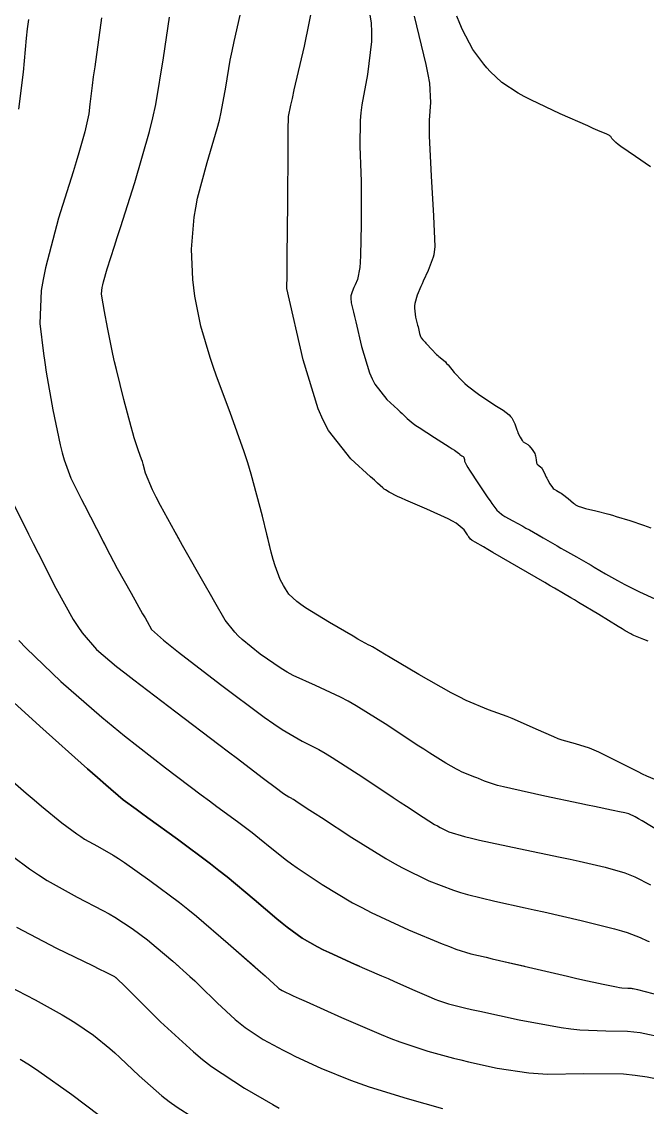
# Model space of a CAD drawing. Header units: metres. Extents: x 837475 to 838479, y 1189012 to 1191015.
# Drawn here: x 838289.4 to 838361.8, y 1189205.3 to 1189330.8 of the extents above; entities that cross this region are included whole.
import ezdxf

# ---------------------------------------------------------------- set-up
doc = ezdxf.new("R2010")
doc.units = ezdxf.units.M
doc.header["$LTSCALE"] = 0.3
doc.layers.add('COTAS 10', color=1, linetype='Continuous')
doc.layers.add('COTAS INT', color=252, linetype='Continuous')

msp = doc.modelspace()

# ---------------------------------------------------------------- linework, layer by layer
at = {"layer": 'COTAS 10'}
for points, elevation in [([(838361.886, 1189259.182), (838361.383, 1189259.382), (838360.969, 1189259.547), (838360.219, 1189259.853), (838360.062, 1189259.927), (838360.023, 1189259.946), (838359.984, 1189259.964), (838359.859, 1189260.025), (838359.219, 1189260.403), (838358.857, 1189260.621), (838358.415, 1189260.888), (838356.149, 1189262.264), (838353.827, 1189263.671), (838353.35, 1189263.959), (838352.944, 1189264.202), (838352.075, 1189264.713), (838351.039, 1189265.308), (838350.527, 1189265.605), (838349.918, 1189265.959), (838346.907, 1189267.713), (838343.914, 1189269.454), (838343.316, 1189269.8), (838342.818, 1189270.086), (838341.856, 1189270.629), (838341.584, 1189270.783), (838341.522, 1189270.824), (838341.465, 1189270.865), (838341.31, 1189271.006), (838341.128, 1189271.251), (838341.054, 1189271.356), (838340.97, 1189271.477), (838340.584, 1189272.052), (838339.649, 1189272.836), (838339.22, 1189273.09), (838338.717, 1189273.359), (838336.283, 1189274.462), (838333.838, 1189275.495), (838333.327, 1189275.719), (838332.889, 1189275.917), (838331.91, 1189276.409), (838331.488, 1189276.681), (838331.401, 1189276.739), (838331.327, 1189276.791), (838331.171, 1189276.915), (838330.558, 1189277.476), (838330.197, 1189277.802), (838329.753, 1189278.203), (838327.458, 1189280.266), (838324.889, 1189283.576), (838324.272, 1189284.762), (838323.696, 1189286.065), (838321.956, 1189291.747), (838320.075, 1189299.983), (838320.074, 1189299.989), (838320.074, 1189299.991), (838320.075, 1189299.996), (838320.078, 1189300.001), (838320.078, 1189300.003), (838320.079, 1189300.004), (838320.082, 1189300.01), (838320.097, 1189301.532), (838320.106, 1189302.488), (838320.116, 1189303.677), (838320.17, 1189309.906), (838320.222, 1189316.149), (838320.231, 1189317.347), (838320.239, 1189318.315), (838320.248, 1189319.896), (838320.53, 1189321.19), (838320.71, 1189321.977), (838320.934, 1189322.949), (838322.111, 1189328.01), (838323.208, 1189333.36)], 1920), ([(838361.886, 1189259.182), (838361.383, 1189259.382), (838360.969, 1189259.547), (838360.219, 1189259.853), (838360.062, 1189259.927), (838360.023, 1189259.946), (838359.984, 1189259.964), (838359.859, 1189260.025), (838359.219, 1189260.403), (838358.857, 1189260.621), (838358.415, 1189260.888), (838356.149, 1189262.264), (838353.827, 1189263.671), (838353.35, 1189263.959), (838352.944, 1189264.202), (838352.075, 1189264.713), (838351.039, 1189265.308), (838350.527, 1189265.605), (838349.918, 1189265.959), (838346.907, 1189267.713), (838343.914, 1189269.454), (838343.316, 1189269.8), (838342.818, 1189270.086), (838341.856, 1189270.629), (838341.584, 1189270.783), (838341.522, 1189270.824), (838341.465, 1189270.865), (838341.31, 1189271.006), (838341.128, 1189271.251), (838341.054, 1189271.356), (838340.97, 1189271.477), (838340.895, 1189271.589)], 1920), ([(838289.053, 1189259.286), (838289.91, 1189258.378), (838293.934, 1189254.539), (838298.677, 1189250.403), (838299.987, 1189249.308), (838301.296, 1189248.235), (838306.015, 1189244.539), (838310.158, 1189241.424), (838311.105, 1189240.718), (838311.965, 1189240.078), (838314.346, 1189238.332), (838316.061, 1189237.056), (838316.501, 1189236.714), (838316.926, 1189236.376), (838318.332, 1189235.197), (838320.02, 1189233.859), (838320.623, 1189233.421), (838321.284, 1189232.954), (838324.161, 1189231.026), (838327.677, 1189228.938), (838328.741, 1189228.37), (838329.845, 1189227.807), (838334.161, 1189225.811), (838338.048, 1189224.186), (838338.882, 1189223.857), (838339.611, 1189223.58), (838341.367, 1189223.017), (838343.119, 1189222.63), (838343.845, 1189222.464), (838344.675, 1189222.272), (838348.541, 1189221.367), (838352.556, 1189220.43), (838353.479, 1189220.218), (838354.32, 1189220.026), (838356.678, 1189219.504), (838358.222, 1189219.197), (838358.55, 1189219.141), (838358.835, 1189219.096), (838359.504, 1189219.04), (838359.913, 1189219.035), (838360.033, 1189219.023), (838360.156, 1189219.006), (838360.627, 1189218.909), (838363.298, 1189218.208)], 1910), ([(838289.053, 1189259.286), (838289.91, 1189258.378), (838293.934, 1189254.539), (838298.677, 1189250.403), (838299.987, 1189249.308), (838301.296, 1189248.235), (838306.015, 1189244.539), (838310.158, 1189241.424), (838311.105, 1189240.718), (838311.965, 1189240.078), (838314.346, 1189238.332), (838316.061, 1189237.056), (838316.501, 1189236.714), (838316.926, 1189236.376), (838318.332, 1189235.197), (838320.02, 1189233.859), (838320.623, 1189233.421), (838321.284, 1189232.954), (838324.161, 1189231.026), (838327.677, 1189228.938), (838328.741, 1189228.37), (838329.845, 1189227.807), (838334.161, 1189225.811), (838338.048, 1189224.186), (838338.882, 1189223.857), (838339.611, 1189223.58), (838341.367, 1189223.017), (838343.119, 1189222.63), (838343.845, 1189222.464), (838344.675, 1189222.272), (838347.595, 1189221.589)], 1910), ([(838287.824, 1189219.307), (838290.947, 1189217.687), (838294.09, 1189215.962), (838294.845, 1189215.515), (838295.551, 1189215.081), (838297.687, 1189213.625), (838299.599, 1189212.07), (838300.165, 1189211.573), (838300.746, 1189211.048), (838302.973, 1189208.912), (838305.623, 1189206.588), (838306.471, 1189205.944), (838307.368, 1189205.3), (838311.02, 1189202.973)], 1900)]:
    msp.add_lwpolyline(points, dxfattribs=dict(at, elevation=elevation))
at = {"layer": 'COTAS INT'}
for points, elevation in [([(838329.128, 1189334.747), (838329.826, 1189330.711), (838329.884, 1189329.621), (838329.884, 1189328.542), (838329.398, 1189324.747), (838328.733, 1189321.212), (838328.621, 1189320.297), (838328.541, 1189319.411), (838328.508, 1189316.441), (838328.639, 1189313.356), (838328.66, 1189312.396), (838328.676, 1189311.391), (838328.68, 1189307.38), (838328.591, 1189303.786), (838328.548, 1189303.044), (838328.497, 1189302.411), (838328.247, 1189301.041), (838327.966, 1189300.422), (838327.895, 1189300.264), (838327.828, 1189300.111), (838327.61, 1189299.607), (838327.478, 1189299.126), (838327.463, 1189298.989), (838327.459, 1189298.85), (838327.525, 1189298.332), (838327.782, 1189297.234), (838327.899, 1189296.729), (838328.035, 1189296.137), (838328.692, 1189293.272), (838329.618, 1189290.245), (838329.925, 1189289.551), (838330.254, 1189288.919), (838331.623, 1189287.156), (838332.906, 1189285.99), (838333.181, 1189285.735), (838333.421, 1189285.509), (838333.998, 1189284.936), (838334.693, 1189284.369), (838335.008, 1189284.146), (838335.376, 1189283.895), (838337.148, 1189282.751), (838338.867, 1189281.664), (838339.201, 1189281.449), (838339.474, 1189281.27), (838339.949, 1189280.934), (838340.034, 1189280.842), (838340.061, 1189280.816), (838340.09, 1189280.792), (838340.206, 1189280.704), (838340.322, 1189280.626), (838340.378, 1189280.59), (838340.463, 1189280.537), (838340.53, 1189280.479), (838340.546, 1189280.458), (838340.56, 1189280.435), (838340.603, 1189280.337), (838340.629, 1189280.223), (838340.632, 1189280.19), (838340.634, 1189280.156), (838340.629, 1189280.031), (838340.866, 1189279.551), (838341.021, 1189279.294), (838341.215, 1189278.983), (838342.238, 1189277.41), (838343.341, 1189275.772), (838343.586, 1189275.419), (838343.804, 1189275.111), (838344.37, 1189274.363), (838344.89, 1189273.888), (838345.078, 1189273.752), (838345.286, 1189273.614), (838346.198, 1189273.099), (838347.368, 1189272.478), (838347.739, 1189272.274), (838348.13, 1189272.055), (838349.71, 1189271.149), (838351.348, 1189270.201), (838351.775, 1189269.957), (838352.191, 1189269.72), (838353.599, 1189268.93), (838354.922, 1189268.183), (838355.284, 1189267.974), (838355.644, 1189267.764), (838356.931, 1189266.995), (838358.314, 1189266.201), (838358.735, 1189265.975), (838359.173, 1189265.746), (838360.89, 1189264.895), (838362.648, 1189264.082)], 1922), ([(838363.118, 1189243.014), (838361.715, 1189243.583), (838361.231, 1189243.806), (838360.707, 1189244.059), (838358.469, 1189245.212), (838356.18, 1189246.347), (838355.623, 1189246.589), (838355.099, 1189246.8), (838353.484, 1189247.299), (838351.934, 1189247.739), (838351.451, 1189247.912), (838350.945, 1189248.108), (838348.925, 1189249.001), (838346.755, 1189249.981), (838346.154, 1189250.231), (838345.553, 1189250.472), (838343.383, 1189251.268), (838340.833, 1189252.337), (838339.992, 1189252.751), (838339.093, 1189253.217), (838335.359, 1189255.324), (838332.032, 1189257.3), (838331.388, 1189257.683), (838330.866, 1189257.994), (838329.984, 1189258.523), (838329.861, 1189258.592), (838329.818, 1189258.613), (838329.77, 1189258.634), (838329.561, 1189258.72), (838328.718, 1189259.18), (838328.27, 1189259.438), (838327.729, 1189259.752), (838325, 1189261.359), (838322.248, 1189263.063), (838321.692, 1189263.438), (838321.226, 1189263.771), (838320.286, 1189264.626), (838319.916, 1189265.242), (838319.808, 1189265.425), (838319.698, 1189265.613), (838319.285, 1189266.336), (838318.711, 1189267.919), (838318.5, 1189268.649), (838318.267, 1189269.505), (838317.24, 1189273.652), (838315.952, 1189278.513), (838315.555, 1189279.82), (838315.141, 1189281.11), (838313.5, 1189285.629), (838311.915, 1189289.845), (838311.536, 1189290.944), (838311.184, 1189292.013), (838310.129, 1189295.629), (838309.426, 1189299.08), (838309.295, 1189300.045), (838309.192, 1189301.014), (838309.051, 1189304.551), (838309.35, 1189308.252), (838309.525, 1189309.326), (838309.74, 1189310.421), (838310.848, 1189314.551), (838312.013, 1189318.486), (838312.264, 1189319.458), (838312.483, 1189320.38), (838313.015, 1189323.283), (838313.531, 1189326.38), (838313.74, 1189327.424), (838313.978, 1189328.548), (838315.075, 1189333.283)], 1918), ([(838298.635, 1189331.301), (838297.84, 1189325.623), (838297.681, 1189324.452), (838297.549, 1189323.454), (838297.293, 1189321.301), (838297.152, 1189320.191), (838297.092, 1189319.851), (838297.023, 1189319.497), (838296.697, 1189318.103), (838295.999, 1189315.666), (838295.695, 1189314.654), (838295.343, 1189313.497), (838293.671, 1189308.103), (838292.131, 1189302.377), (838291.862, 1189301.01), (838291.662, 1189299.739), (838291.507, 1189295.939), (838291.912, 1189292.47), (838292.065, 1189291.408), (838292.235, 1189290.302), (838292.997, 1189285.939), (838293.852, 1189281.897), (838294.081, 1189280.993), (838294.306, 1189280.182), (838295.091, 1189278.033), (838296.006, 1189276.202), (838296.314, 1189275.593), (838296.644, 1189274.939), (838298.033, 1189272.209), (838299.585, 1189269.225), (838300.02, 1189268.412), (838300.456, 1189267.604), (838302.046, 1189264.731), (838303.387, 1189262.364), (838303.665, 1189261.875), (838303.904, 1189261.458), (838304.431, 1189260.554), (838305.813, 1189259.31), (838306.589, 1189258.68), (838307.537, 1189257.925), (838312.385, 1189254.165), (838317.463, 1189250.382), (838318.555, 1189249.613), (838319.512, 1189248.964), (838321.835, 1189247.626), (838323.784, 1189246.652), (838324.505, 1189246.233), (838325.305, 1189245.749), (838328.847, 1189243.461), (838332.385, 1189241.101), (838333.182, 1189240.571), (838333.9, 1189240.095), (838335.835, 1189238.823), (838337.156, 1189238.004), (838337.487, 1189237.813), (838337.804, 1189237.639), (838338.823, 1189237.14), (838340.621, 1189236.602), (838341.429, 1189236.404), (838342.371, 1189236.184), (838346.892, 1189235.209), (838351.71, 1189234.2), (838352.838, 1189233.958), (838353.878, 1189233.732), (838356.892, 1189233.053), (838359.179, 1189232.39), (838359.761, 1189232.175), (838360.319, 1189231.947), (838362.15, 1189231.007)], 1914), ([(838363.341, 1189237.106), (838361.184, 1189238.404), (838360.749, 1189238.657), (838360.384, 1189238.864), (838359.655, 1189239.228), (838359.181, 1189239.332), (838358.978, 1189239.375), (838358.744, 1189239.425), (838357.639, 1189239.655), (838355.659, 1189240.067), (838354.874, 1189240.231), (838353.985, 1189240.417), (838349.92, 1189241.27), (838345.971, 1189242.138), (838345.155, 1189242.333), (838344.461, 1189242.509), (838342.955, 1189242.98), (838342.236, 1189243.305), (838342.037, 1189243.388), (838341.839, 1189243.467), (838341.12, 1189243.731), (838340.276, 1189244.085), (838339.997, 1189244.222), (838339.7, 1189244.376), (838338.463, 1189245.074), (838336.604, 1189246.234), (838335.914, 1189246.68), (838335.148, 1189247.18), (838331.745, 1189249.434), (838328.09, 1189251.73), (838327.165, 1189252.255), (838326.277, 1189252.733), (838323.383, 1189254.062), (838320.788, 1189255.235), (838320.089, 1189255.616), (838319.398, 1189256.02), (838316.972, 1189257.68), (838314.914, 1189259.39), (838314.454, 1189259.825), (838314.042, 1189260.244), (838312.953, 1189261.619), (838311.721, 1189263.714), (838311.219, 1189264.587), (838310.648, 1189265.586), (838308.002, 1189270.25), (838305.458, 1189274.876), (838304.951, 1189275.851), (838304.529, 1189276.693), (838303.718, 1189278.631), (838303.441, 1189279.679), (838303.355, 1189279.961), (838303.266, 1189280.239), (838302.912, 1189281.214), (838302.421, 1189282.699), (838302.246, 1189283.3), (838302.053, 1189283.982), (838301.214, 1189287.128), (838300.35, 1189290.615), (838300.141, 1189291.512), (838299.946, 1189292.38), (838299.352, 1189295.266), (838298.934, 1189297.53), (838298.85, 1189298.006), (838298.781, 1189298.416), (838298.644, 1189299.352), (838298.715, 1189300.107), (838298.776, 1189300.403), (838298.856, 1189300.738), (838299.292, 1189302.262), (838300.118, 1189304.873), (838300.443, 1189305.893), (838300.81, 1189307.041), (838302.481, 1189312.262), (838304.174, 1189318.158), (838304.555, 1189319.732), (838304.897, 1189321.281), (838305.814, 1189326.667), (838306.476, 1189331.377)], 1916), ([(838334.797, 1189331.485), (838336.151, 1189325.894), (838336.386, 1189324.727), (838336.56, 1189323.725), (838336.685, 1189321.485), (838336.532, 1189319.474), (838336.532, 1189318.618), (838336.551, 1189317.631), (838336.769, 1189312.986), (838337.039, 1189308.397), (838337.089, 1189307.446), (838337.13, 1189306.634), (838337.19, 1189304.854), (838337.066, 1189303.895), (838336.991, 1189303.599), (838336.898, 1189303.291), (838336.413, 1189302.071), (838335.852, 1189300.841), (838335.712, 1189300.526), (838335.578, 1189300.222), (838335.145, 1189299.217), (838334.881, 1189298.262), (838334.853, 1189297.989), (838334.844, 1189297.712), (838334.975, 1189296.681), (838335.201, 1189295.751), (838335.252, 1189295.537), (838335.299, 1189295.342), (838335.427, 1189294.797), (838335.541, 1189294.425), (838335.579, 1189294.34), (838335.619, 1189294.262), (838335.787, 1189294.045), (838336.059, 1189293.777), (838336.165, 1189293.667), (838336.284, 1189293.541), (838336.824, 1189292.957), (838337.387, 1189292.368), (838337.521, 1189292.24), (838337.644, 1189292.126), (838338.008, 1189291.84), (838338.411, 1189291.486), (838338.558, 1189291.329), (838338.721, 1189291.147), (838339.442, 1189290.275), (838340.375, 1189289.257), (838340.673, 1189288.981), (838340.987, 1189288.708), (838342.264, 1189287.746), (838343.541, 1189286.89), (838343.855, 1189286.684), (838344.153, 1189286.491), (838345.088, 1189285.906), (838345.797, 1189285.36), (838345.953, 1189285.192), (838346.091, 1189285.017), (838346.443, 1189284.321), (838346.681, 1189283.635), (838346.747, 1189283.465), (838346.814, 1189283.304), (838347.056, 1189282.794), (838347.298, 1189282.414), (838347.365, 1189282.334), (838347.431, 1189282.266), (838347.671, 1189282.11), (838347.935, 1189281.946), (838348.018, 1189281.873), (838348.104, 1189281.787), (838348.451, 1189281.374), (838348.748, 1189280.891), (838348.803, 1189280.761), (838348.847, 1189280.633), (838348.907, 1189280.185), (838348.946, 1189279.813), (838348.976, 1189279.733), (838349.014, 1189279.663), (838349.22, 1189279.495), (838349.474, 1189279.31), (838349.542, 1189279.23), (838349.609, 1189279.137), (838349.844, 1189278.696), (838350.086, 1189278.176), (838350.158, 1189278.033), (838350.232, 1189277.891), (838350.516, 1189277.38), (838350.815, 1189276.953), (838350.898, 1189276.863), (838350.981, 1189276.785), (838351.282, 1189276.607), (838351.67, 1189276.406), (838351.807, 1189276.313), (838351.958, 1189276.206), (838352.61, 1189275.685), (838353.235, 1189275.17), (838353.368, 1189275.066), (838353.484, 1189274.978), (838353.759, 1189274.8), (838354.173, 1189274.673), (838354.377, 1189274.618), (838354.62, 1189274.554), (838355.819, 1189274.252), (838357.307, 1189273.865), (838357.732, 1189273.748), (838358.163, 1189273.627), (838359.764, 1189273.154), (838361.346, 1189272.615), (838361.764, 1189272.452), (838362.173, 1189272.284)], 1924), ([(838362.155, 1189314.075), (838360.41, 1189315.252), (838358.729, 1189316.407), (838358.402, 1189316.649), (838358.135, 1189316.858), (838357.67, 1189317.331), (838357.538, 1189317.562), (838357.481, 1189317.617), (838357.415, 1189317.669), (838357.104, 1189317.828), (838356.049, 1189318.273), (838355.515, 1189318.506), (838354.875, 1189318.787), (838351.688, 1189320.199), (838348.298, 1189321.804), (838347.531, 1189322.206), (838346.837, 1189322.591), (838344.95, 1189323.829), (838343.579, 1189325.093), (838343.211, 1189325.494), (838342.848, 1189325.917), (838341.579, 1189327.63), (838340.383, 1189329.889), (838340.067, 1189330.657), (838339.756, 1189331.487)], 1926), ([(838290.163, 1189331.112), (838290.039, 1189330.028), (838289.922, 1189328.943), (838289.56, 1189325.019), (838289.015, 1189320.736)], 1912), ([(838288.321, 1189275.319), (838290.196, 1189271.555), (838290.737, 1189270.478), (838291.287, 1189269.387), (838293.352, 1189265.319), (838295.363, 1189261.697), (838295.879, 1189260.887), (838296.378, 1189260.16), (838298.033, 1189258.229), (838300.379, 1189256.278), (838301.313, 1189255.539), (838302.37, 1189254.713), (838307.218, 1189251.011), (838312.191, 1189247.253), (838313.327, 1189246.393), (838314.359, 1189245.61), (838317.218, 1189243.432), (838319.014, 1189242.073), (838319.376, 1189241.806), (838319.679, 1189241.587), (838320.286, 1189241.191), (838320.591, 1189241.038), (838320.703, 1189240.973), (838320.828, 1189240.897), (838321.381, 1189240.54), (838322.718, 1189239.662), (838323.337, 1189239.258), (838324.063, 1189238.784), (838327.587, 1189236.492), (838331.524, 1189234.051), (838332.511, 1189233.484), (838333.455, 1189232.963), (838336.492, 1189231.475), (838339.335, 1189230.394), (838340.155, 1189230.13), (838340.991, 1189229.882), (838344.13, 1189229.113), (838347.631, 1189228.364), (838348.695, 1189228.127), (838349.799, 1189227.879), (838354.13, 1189226.877), (838357.974, 1189225.917), (838358.772, 1189225.694), (838359.455, 1189225.49), (838360.959, 1189224.909), (838361.744, 1189224.537), (838361.974, 1189224.465)], 1912), ([(838290.179, 1189271.589), (838290.196, 1189271.555), (838290.737, 1189270.478), (838291.287, 1189269.387), (838293.352, 1189265.319), (838295.363, 1189261.697), (838295.879, 1189260.887), (838296.378, 1189260.16), (838298.033, 1189258.229), (838300.379, 1189256.278), (838301.313, 1189255.539), (838302.37, 1189254.713), (838307.218, 1189251.011), (838312.191, 1189247.253), (838313.327, 1189246.393), (838314.359, 1189245.61), (838317.218, 1189243.432), (838319.014, 1189242.073), (838319.376, 1189241.806), (838319.679, 1189241.587), (838320.286, 1189241.191), (838320.591, 1189241.038), (838320.703, 1189240.973), (838320.828, 1189240.897), (838321.381, 1189240.54), (838322.718, 1189239.662), (838323.337, 1189239.258), (838324.063, 1189238.784), (838327.587, 1189236.492), (838331.524, 1189234.051), (838332.511, 1189233.484), (838333.455, 1189232.963), (838336.492, 1189231.475), (838339.335, 1189230.394), (838340.155, 1189230.13), (838340.991, 1189229.882), (838344.13, 1189229.113), (838347.631, 1189228.364), (838348.695, 1189228.127), (838349.799, 1189227.879), (838354.13, 1189226.877), (838357.974, 1189225.917), (838358.772, 1189225.694), (838359.455, 1189225.49), (838360.959, 1189224.909), (838361.744, 1189224.537), (838361.974, 1189224.465)], 1912), ([(838298.356, 1189271.589), (838299.585, 1189269.225), (838300.02, 1189268.412), (838300.456, 1189267.604), (838302.046, 1189264.731), (838303.387, 1189262.364), (838303.665, 1189261.875), (838303.904, 1189261.458), (838304.431, 1189260.554), (838305.813, 1189259.31), (838306.589, 1189258.68), (838307.537, 1189257.925), (838312.385, 1189254.165), (838317.463, 1189250.382), (838318.555, 1189249.613), (838319.512, 1189248.964), (838321.835, 1189247.626), (838323.784, 1189246.652), (838324.505, 1189246.233), (838325.305, 1189245.749), (838328.847, 1189243.461), (838332.385, 1189241.101), (838333.182, 1189240.571), (838333.9, 1189240.095), (838335.835, 1189238.823), (838337.156, 1189238.004), (838337.487, 1189237.813), (838337.804, 1189237.639), (838338.823, 1189237.14), (838340.621, 1189236.602), (838341.429, 1189236.404), (838342.371, 1189236.184), (838346.892, 1189235.209), (838351.71, 1189234.2), (838352.838, 1189233.958), (838353.878, 1189233.732), (838356.892, 1189233.053), (838359.179, 1189232.39), (838359.761, 1189232.175), (838360.319, 1189231.947), (838362.15, 1189231.007)], 1914), ([(838363.341, 1189237.106), (838361.184, 1189238.404), (838360.749, 1189238.657), (838360.384, 1189238.864), (838359.655, 1189239.228), (838359.181, 1189239.332), (838358.978, 1189239.375), (838358.744, 1189239.425), (838357.639, 1189239.655), (838355.659, 1189240.067), (838354.874, 1189240.231), (838353.985, 1189240.417), (838349.92, 1189241.27), (838345.971, 1189242.138), (838345.155, 1189242.333), (838344.461, 1189242.509), (838342.955, 1189242.98), (838342.236, 1189243.305), (838342.037, 1189243.388), (838341.839, 1189243.467), (838341.12, 1189243.731), (838340.276, 1189244.085), (838339.997, 1189244.222), (838339.7, 1189244.376), (838338.463, 1189245.074), (838336.604, 1189246.234), (838335.914, 1189246.68), (838335.148, 1189247.18), (838331.745, 1189249.434), (838328.09, 1189251.73), (838327.165, 1189252.255), (838326.277, 1189252.733), (838323.383, 1189254.062), (838320.788, 1189255.235), (838320.089, 1189255.616), (838319.398, 1189256.02), (838316.972, 1189257.68), (838314.914, 1189259.39), (838314.454, 1189259.825), (838314.042, 1189260.244), (838312.953, 1189261.619), (838311.721, 1189263.714), (838311.219, 1189264.587), (838310.648, 1189265.586), (838308.002, 1189270.25), (838307.266, 1189271.589)], 1916), ([(838363.118, 1189243.014), (838361.715, 1189243.583), (838361.231, 1189243.806), (838360.707, 1189244.059), (838358.469, 1189245.212), (838356.18, 1189246.347), (838355.623, 1189246.589), (838355.099, 1189246.8), (838353.484, 1189247.299), (838351.934, 1189247.739), (838351.451, 1189247.912), (838350.945, 1189248.108), (838348.925, 1189249.001), (838346.755, 1189249.981), (838346.154, 1189250.231), (838345.553, 1189250.472), (838343.383, 1189251.268), (838340.833, 1189252.337), (838339.992, 1189252.751), (838339.093, 1189253.217), (838335.359, 1189255.324), (838332.032, 1189257.3), (838331.388, 1189257.683), (838330.866, 1189257.994), (838329.984, 1189258.523), (838329.861, 1189258.592), (838329.818, 1189258.613), (838329.77, 1189258.634), (838329.561, 1189258.72), (838328.718, 1189259.18), (838328.27, 1189259.438), (838327.729, 1189259.752), (838325, 1189261.359), (838322.248, 1189263.063), (838321.692, 1189263.438), (838321.226, 1189263.771), (838320.286, 1189264.626), (838319.916, 1189265.242), (838319.808, 1189265.425), (838319.698, 1189265.613), (838319.285, 1189266.336), (838318.711, 1189267.919), (838318.5, 1189268.649), (838318.267, 1189269.505), (838317.751, 1189271.589)], 1918), ([(838348.944, 1189271.589), (838349.71, 1189271.149), (838351.348, 1189270.201), (838351.775, 1189269.957), (838352.191, 1189269.72), (838353.599, 1189268.93), (838354.922, 1189268.183), (838355.284, 1189267.974), (838355.644, 1189267.764), (838356.931, 1189266.995), (838358.314, 1189266.201), (838358.735, 1189265.975), (838359.173, 1189265.746), (838360.89, 1189264.895), (838362.648, 1189264.082)], 1922), ([(838285.889, 1189254.396), (838291.481, 1189249.367), (838297.019, 1189244.406), (838298.152, 1189243.403), (838299.11, 1189242.559), (838301.125, 1189240.849), (838302.624, 1189239.744), (838303.258, 1189239.283), (838303.987, 1189238.755), (838307.409, 1189236.285), (838311.229, 1189233.444), (838312.208, 1189232.682), (838313.153, 1189231.93), (838316.285, 1189229.304), (838318.905, 1189227.065), (838319.529, 1189226.557), (838320.108, 1189226.099), (838321.83, 1189224.849), (838323.635, 1189223.819), (838324.266, 1189223.5), (838324.954, 1189223.165), (838327.915, 1189221.83), (838331.01, 1189220.492), (838331.783, 1189220.155), (838332.519, 1189219.833), (838334.876, 1189218.79), (838336.765, 1189217.975), (838337.207, 1189217.797), (838337.614, 1189217.638), (838338.79, 1189217.234), (838340.62, 1189216.789), (838341.438, 1189216.604), (838342.392, 1189216.393), (838346.963, 1189215.407), (838351.814, 1189214.504), (838352.945, 1189214.344), (838353.983, 1189214.224), (838356.963, 1189214.118), (838359.465, 1189214.086), (838360.201, 1189214.012), (838360.957, 1189213.911), (838363.842, 1189213.312)], 1908), ([(838328.474, 1189221.589), (838327.915, 1189221.83), (838324.954, 1189223.165), (838324.266, 1189223.5), (838323.635, 1189223.819), (838321.83, 1189224.849), (838320.108, 1189226.099), (838319.529, 1189226.557), (838318.905, 1189227.065), (838316.285, 1189229.304), (838313.153, 1189231.93), (838312.208, 1189232.682), (838311.229, 1189233.444), (838307.409, 1189236.285), (838303.987, 1189238.755), (838303.258, 1189239.283), (838302.624, 1189239.744), (838301.125, 1189240.849), (838299.11, 1189242.559), (838298.152, 1189243.403), (838297.019, 1189244.406), (838291.481, 1189249.367), (838285.889, 1189254.396)], 1908), ([(838285.871, 1189245.129), (838289.922, 1189241.619), (838290.851, 1189240.826), (838291.695, 1189240.111), (838294.047, 1189238.175), (838295.778, 1189236.89), (838296.231, 1189236.585), (838296.673, 1189236.302), (838298.175, 1189235.464), (838299.974, 1189234.438), (838300.603, 1189234.036), (838301.289, 1189233.584), (838304.237, 1189231.526), (838307.646, 1189228.955), (838308.621, 1189228.178), (838309.61, 1189227.374), (838313.297, 1189224.237), (838316.406, 1189221.497), (838317.031, 1189220.942), (838317.553, 1189220.476), (838318.589, 1189219.53), (838318.958, 1189219.192), (838319.06, 1189219.109), (838319.162, 1189219.03), (838319.53, 1189218.785), (838320.807, 1189218.173), (838321.481, 1189217.863), (838322.295, 1189217.493), (838326.395, 1189215.65), (838330.976, 1189213.691), (838332.093, 1189213.247), (838333.144, 1189212.846), (838336.395, 1189211.757), (838339.344, 1189210.962), (838340.204, 1189210.747), (838341.084, 1189210.535), (838344.422, 1189209.784), (838348.062, 1189209.246), (838349.133, 1189209.167), (838350.231, 1189209.118), (838354.422, 1189209.196), (838359.017, 1189209.136), (838360.37, 1189209.002), (838361.757, 1189208.816), (838367.058, 1189207.716)], 1906), ([(838285.871, 1189245.129), (838289.922, 1189241.619), (838290.851, 1189240.826), (838291.695, 1189240.111), (838294.047, 1189238.175), (838295.778, 1189236.89), (838296.231, 1189236.585), (838296.673, 1189236.302), (838298.175, 1189235.464), (838299.974, 1189234.438), (838300.603, 1189234.036), (838301.289, 1189233.584), (838304.237, 1189231.526), (838307.646, 1189228.955), (838308.621, 1189228.178), (838309.61, 1189227.374), (838313.297, 1189224.237), (838316.302, 1189221.589)], 1906), ([(838286.315, 1189235.806), (838290.294, 1189232.852), (838291.336, 1189232.15), (838292.352, 1189231.5), (838295.806, 1189229.573), (838298.783, 1189228.048), (838299.499, 1189227.65), (838300.168, 1189227.264), (838302.19, 1189225.958), (838303.952, 1189224.629), (838304.456, 1189224.227), (838304.968, 1189223.812), (838306.873, 1189222.19), (838308.851, 1189220.404), (838309.408, 1189219.884), (838309.969, 1189219.353), (838312.027, 1189217.344), (838314.11, 1189215.433), (838314.687, 1189214.964), (838315.264, 1189214.52), (838317.344, 1189213.133), (838319.63, 1189211.879), (838320.336, 1189211.519), (838321.074, 1189211.154), (838324, 1189209.789), (838327.439, 1189208.398), (838328.5, 1189208.017), (838329.608, 1189207.638), (838334, 1189206.28), (838338.067, 1189205.136)], 1904), ([(838286.315, 1189235.806), (838290.294, 1189232.852), (838291.336, 1189232.15), (838292.352, 1189231.5), (838295.806, 1189229.573), (838298.783, 1189228.048), (838299.499, 1189227.65), (838300.168, 1189227.264), (838302.19, 1189225.958), (838303.952, 1189224.629), (838304.456, 1189224.227), (838304.968, 1189223.812), (838306.873, 1189222.19), (838307.539, 1189221.589)], 1904), ([(838288.775, 1189226.109), (838293.436, 1189223.682), (838297.592, 1189221.658), (838298.395, 1189221.265), (838299.047, 1189220.944), (838300.143, 1189220.39), (838300.259, 1189220.303), (838300.292, 1189220.277), (838300.325, 1189220.249), (838300.45, 1189220.143), (838301.296, 1189219.311), (838301.785, 1189218.825), (838302.384, 1189218.23), (838305.465, 1189215.158), (838309.263, 1189211.674), (838310.314, 1189210.818), (838311.365, 1189210.009), (838315.158, 1189207.481), (838318.454, 1189205.585), (838319.191, 1189205.174)], 1902), ([(838288.775, 1189226.109), (838293.436, 1189223.682), (838297.592, 1189221.658), (838297.734, 1189221.589)], 1902), ([(838289.21, 1189210.848), (838290.299, 1189210.171), (838291.378, 1189209.472), (838295.199, 1189206.771), (838298.343, 1189204.366)], 1898)]:
    msp.add_lwpolyline(points, dxfattribs=dict(at, elevation=elevation))

doc.saveas('drawing.dxf')
